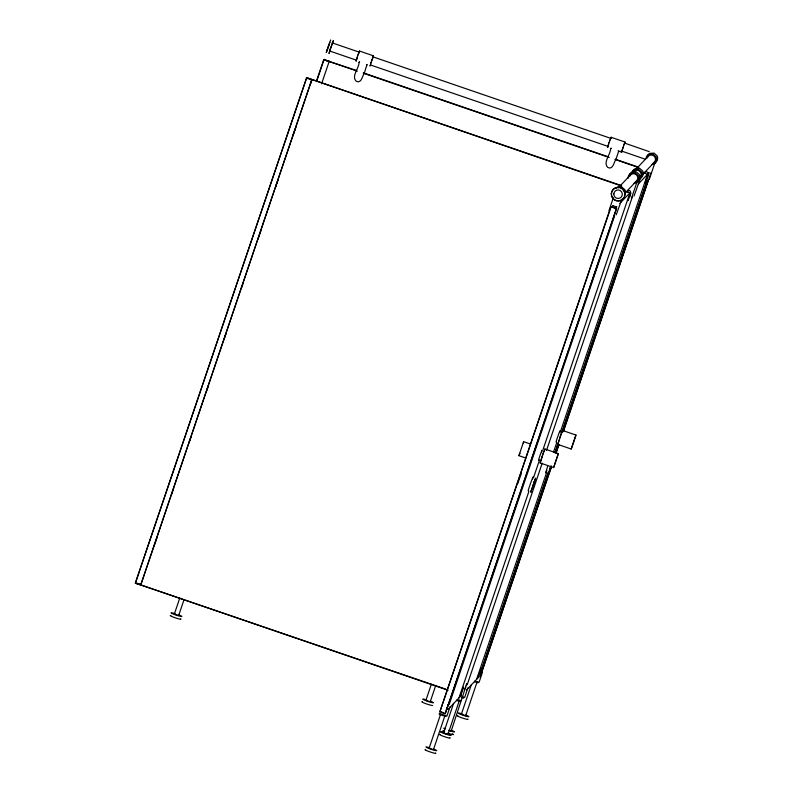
<?xml version="1.0" encoding="UTF-8"?>
<svg xmlns="http://www.w3.org/2000/svg" width="793" height="793" viewBox="0 0 793 793"><rect width="100%" height="100%" fill="white"/><g stroke="black" fill="none" stroke-linecap="round" stroke-linejoin="round"><path stroke-width="1.19" d="M464.748 689.811L451.267 730.799L448.957 730.224M613.643 215.607L613.554 216.172L613.97 215.27M329.977 50.088L329.779 51.049M333.02 42.108L333.328 40.572L329.878 49.939M358.951 53.081L358.932 52.546M359.269 52.259L359.507 51.039L373.503 55.837L373.265 57.056M370.609 64.005L370.628 64.55M523.291 443.366L523.628 441.701L530.358 444.001M610.848 138.478L611.086 137.268L625.082 142.056L624.834 143.275M532.618 478.883C535.186 470.199 526.522 493.93 528.534 490.629M533.867 483.571L532.509 487.358L533.104 485.871M540.598 461.387L543.849 451.415M622.178 150.234L621.99 151.195M544.563 450.652L544.9 448.987L558.351 453.596L553.623 467.563L540.172 462.953L542.967 453.794M624.527 144.098L624.497 143.563M559.64 432.373C561.702 425.405 554.753 444.437 556.369 441.78M562.168 432.126L562.505 430.45L575.956 435.06L571.228 449.026L557.776 444.417L562.505 430.45M466.343 685.37L466.809 683.576L464.331 690.386M480.776 670.164L481.242 668.37L477.545 678.084M370.985 62.766L370.053 66.047L370.321 65.502M608.568 144.197L608.003 146.398M541.5 452.654C544.077 444.03 537.664 461.08 538.764 460.317M559.015 440.016L558.213 443.118M358.099 54.558L356.424 60.179M357.494 56.452L356.057 61.249L356.335 60.714M370.767 63.252L373.146 57.106M609.074 142.681L607.636 147.468L607.914 146.933M622.346 149.481L623.675 145.575M623.06 147.468L621.623 152.266L618.074 150.809M533.402 485.038L533.669 484.236M547.636 466.294L545.753 472.846L546.823 470.378M550.322 467.216L548.439 473.768L551.036 467.047M140.718 585.026L311.758 79.835L140.787 584.956L135.335 583.182L306.703 77.645L621.702 185.701M306.306 78.814L135.335 583.182M154.129 546.01L156.974 537.733M171.585 494.445L173.637 488.518M189.041 442.881L191.093 436.943M206.497 391.316L208.549 385.378M223.943 339.741L225.995 333.813M241.399 288.176L243.451 282.249M258.062 238.951L260.907 230.674M275.518 187.386L278.363 179.109M292.974 135.821L295.819 127.544M310.43 84.246L311.689 80.658M316.576 80.827L323.713 59.733L329.491 61.16M316.566 81.58L324.109 59.316M321.561 83.84L329.164 61.497L323.713 59.733M367 64.501L364.274 73.352C362.441 75.375 361.519 84.137 356.206 81.253C351.002 76.049 359.298 68.129 359.021 62.26L359.536 61.943M184.075 599.518L178.683 615.427L176.373 614.862L174.381 613.96L179.773 598.041M618.669 151.255L615.854 159.571C614.02 161.603 613.098 170.356 607.785 167.472C602.581 162.268 610.878 154.357 610.6 148.489L611.116 148.162M431.342 684.26L425.96 700.179L427.952 701.081L430.262 701.656L435.654 685.737M608.984 210.601L613.336 197.754M615.675 207.835L616.617 208.153L445.25 713.69L439.867 711.846L610.848 206.725L612.176 206.636M610.838 207.488L439.867 711.846M440.323 715.098L429.172 748.067L432.73 749.444L433.474 749.544L445.012 715.435M446.201 710.112L447.202 707.158M615.844 208.926L616.508 206.953L613.009 205.754M445.25 713.69L616.617 208.153M449.205 704.442L614.644 215.706M439.243 713.303L446.895 716.079L450.077 706.682M621.801 199.35L616.23 214.804M459.464 700.219L447.926 734.318L447.183 734.219L443.624 732.841L453.626 703.292M458.978 697.929L528.812 491.63M533.55 477.594L539.527 459.99M543.076 449.462L629.969 192.778L626.47 191.579L629.949 192.798L619.898 203.395M460.505 696.313L463.459 687.095L459.771 696.799M629.483 197.09L630.822 193.155M465.184 688.849L465.848 686.877M631.506 198.151L637.047 181.795M467.206 684.736L542.194 463.211M546.546 450.335L632.645 196M461.932 696.769L464.698 697.344L467.88 687.937M640.387 178.276L634.023 196.069M476.861 682.634L465.699 715.603L464.966 715.504L461.397 714.126L471.399 684.567M476.573 679.393L546.813 471.924M553.534 452.02L556.726 442.623M560.284 432.096L647.574 174.242L644.055 173.062M648.902 173.469C639.029 195.365 654.195 169.989 645.215 171.833M480.28 671.681L478.09 677.509M481.5 669.679L548.141 472.787M554.892 452.862L558.064 443.485M562.029 431.769L646.919 180.963M481.827 669.342L548.469 472.45M555.209 452.525L557.985 444.318M562.356 431.422L646.85 181.795M551.066 467.246L480.062 677.034L551.462 466.839M555.834 453.19L558.609 444.982M563.367 430.916L648.258 180.11M556.22 452.773L558.996 444.566M563.357 431.679L651.033 172.666M474.799 681.068L479.131 682.139L482.313 672.742M649.269 179.456L654.8 163.1M328.203 47.352L328.748 45.786M371.402 61.329L373.503 55.837M608.994 142.76L609.678 140.777M559.63 437.974L561.444 432.879M550.976 465.997L550.114 468.822L550.441 468.068M550.709 467.335L550.996 466.502M551.512 466.185L550.649 469L551.541 466.69M447.53 706.176L448.085 704.6M517.71 483.601L521.477 473.233M358.039 54.895L358.743 52.814M609.609 141.114L611.086 137.268M623.605 145.902L624.309 143.83M327.311 49.701L327.697 48.73M327.241 50.306L326.27 52.536L330.651 39.957M329.938 51.228L328.966 53.458L332.515 43.179M358.545 53.518L359.507 51.039M610.124 139.737L610.729 138.339M624.111 144.534L625.082 142.056M519.95 453.239L518.9 455.668L525.63 457.967M543.601 452.258L544.9 448.987M628.423 200.044C625.637 203.92 635.371 188.684 627.461 190.538M448.6 703.222L449.007 702.311M621.623 152.266L621.9 151.731M523.628 441.701L518.9 455.668M544.157 450.89L544.474 450.553M540.172 462.953L540.548 462.22M561.761 432.354L562.059 431.749M557.776 444.417L558.153 443.683M558.351 453.596L553.623 467.563M575.956 435.06L571.228 449.026M307.436 77.992L621.444 185.968M618.213 187.882L631.565 173.816M636.581 168.542L648.258 156.241M613.276 205.486L611.849 206.983L615.338 208.182L616.766 206.676M625.459 192.64L637.146 180.338M638.821 178.574L641.319 175.937M641.537 175.709L655.514 160.999M638.335 183.976L649.239 172.487M441.205 711.757L444.367 713.313M448.085 709.398L461.496 695.273M466.522 689.979L478.734 677.123M359.021 62.26L359.586 62.221M610.6 148.489L611.165 148.44M651.628 164.657L653.66 164.121M633.875 183.352L635.907 182.816A5.412 5.382 43.5 0 0 638.345 175.6L635.233 172.864L631.119 173.122A5.412 5.382 43.5 0 0 628.125 178.306M607.775 156.806L608.35 156.826M174.381 613.96L175.124 614.06M461.397 714.126L462.141 714.225M443.624 732.841L444.358 732.94M440.353 714.543L439.183 714.384L445.805 716.525M461.447 697.493L463.766 697.969L462.943 697.443M474.561 681.861L478.199 682.763L477.376 682.248M457.026 699.783L461.159 700.635M456.778 700.586L460.416 701.488L458.552 700.536M332.158 42.872L359.11 52.1M373.166 56.918L610.967 138.418M625.023 143.236L649.308 151.661M329.432 50.93L356.374 60.159M370.44 64.976L608.241 146.477M621.127 150.898L645.68 159.373M356.463 70.498L324.595 59.931L357.385 71.172M363.491 72.906L608.271 156.796M615.299 159.205L638.722 167.234M363.244 73.174L609.193 157.47M615.041 159.472L638.464 167.501M306.306 78.061L311.689 79.905M610.848 206.725L616.23 208.569M136.802 583.142L141.104 584.619M446.053 689.226L136.208 583.39L448.134 690.287M366.495 64.59L367.09 65.026M465.184 715.266L465.699 715.603M450.751 730.462L451.267 730.799M447.401 733.991L447.926 734.318M178.167 615.1L178.683 615.427M622.614 189.15L623.893 190.816M329.829 42.257L327.093 50.128M631.743 172.696A5.412 5.382 43.5 0 1 634.459 169.603L638.583 169.345L641.696 172.081A5.412 5.382 43.5 0 1 639.257 179.297M633.647 171.625A4.272 4.252 43.5 0 1 639.664 171.258A4.272 4.252 43.5 0 1 640.06 177.265M640.268 178.227A5.412 5.382 43.5 0 0 642.707 171.01L639.594 168.275L635.48 168.532A5.412 5.382 43.5 0 0 632.755 171.625M467.761 719.092A5.69 0.515 18.7 0 1 462.25 717.962A5.69 0.515 18.7 0 1 457.819 715.683M465.967 715.187A5.69 0.515 18.7 0 1 467.583 716.575A5.69 0.515 18.7 0 1 459.038 713.65A5.69 0.515 18.7 0 1 461.853 713.779M629.473 176.581A4.272 4.252 43.5 0 1 636.313 174.777A4.272 4.252 43.5 0 1 635.401 181.795M629.414 175.144A5.412 5.382 43.5 0 1 632.13 172.051L636.254 171.794L639.366 174.529A5.412 5.382 43.5 0 1 636.928 181.746M180.745 618.927A5.69 0.515 18.7 0 1 175.233 617.787A5.69 0.515 18.7 0 1 170.802 615.517M178.95 615.021A5.69 0.515 18.7 0 1 180.566 616.409A5.69 0.515 18.7 0 1 172.022 613.485A5.69 0.515 18.7 0 1 174.837 613.604M616.012 188.546A5.412 5.382 43.5 0 1 617.678 187.267L621.801 187.019L624.914 189.745A5.412 5.382 43.5 0 1 625.191 193.869M435.535 753.033A5.69 0.515 18.7 0 1 430.024 751.903A5.69 0.515 18.7 0 1 425.593 749.623M433.741 749.127A5.69 0.515 18.7 0 1 435.347 750.515A5.69 0.515 18.7 0 1 426.812 747.591A5.69 0.515 18.7 0 1 429.618 747.72M449.988 737.817A5.69 0.515 18.7 0 1 444.476 736.677A5.69 0.515 18.7 0 1 440.046 734.407M448.194 733.912A5.69 0.515 18.7 0 1 449.8 735.299A5.69 0.515 18.7 0 1 441.265 732.375A5.69 0.515 18.7 0 1 444.07 732.494M432.581 705.443A5.69 0.515 18.7 0 1 425.772 703.649A5.69 0.515 18.7 0 1 422.382 701.736M430.53 701.24A5.69 0.515 18.7 0 1 432.145 702.628A5.69 0.515 18.7 0 1 423.601 699.704A5.69 0.515 18.7 0 1 426.416 699.832M646.156 157.52A5.412 5.382 43.5 0 1 648.872 154.427L652.996 154.169L656.098 156.905A5.412 5.382 43.5 0 1 653.67 164.121M647.227 157.886A4.272 4.252 43.5 0 1 654.066 156.082A4.272 4.252 43.5 0 1 653.154 163.1M647.167 156.449A5.412 5.382 43.5 0 1 649.893 153.356L654.007 153.099L657.119 155.834A5.412 5.382 43.5 0 1 654.681 163.051M452.288 733.763A5.69 0.515 18.7 0 1 453.031 734.605A5.69 0.515 18.7 0 1 447.817 733.158M444.13 731.731A5.69 0.515 18.7 0 1 444.675 731.146M451.534 730.383A5.69 0.515 18.7 0 1 454.32 731.949A5.69 0.515 18.7 0 1 448.729 730.472M445.032 729.045A5.69 0.515 18.7 0 1 445.587 728.47M531.181 490.609L530.844 492.304L535.642 478.11L531.181 490.609M533.154 487.021C533.045 488.508 536.465 477.257 533.154 487.021M534.571 481.49L534.373 482.233L535.216 479.378L533.976 482.659L534.571 481.49M613.832 193.928A4.272 4.252 43.5 0 0 619.967 198.042A4.272 4.252 43.5 0 0 620.443 190.687A4.272 4.252 43.5 0 0 613.832 193.928M611.274 193.75A6.83 6.8 43.5 0 0 621.107 200.342A6.83 6.8 43.5 0 0 621.861 188.565A6.83 6.8 43.5 0 0 611.274 193.75M611.472 193.542A6.83 6.8 43.5 0 0 621.296 200.133A6.83 6.8 43.5 0 0 622.049 188.357A6.83 6.8 43.5 0 0 611.472 193.542"/></g></svg>
